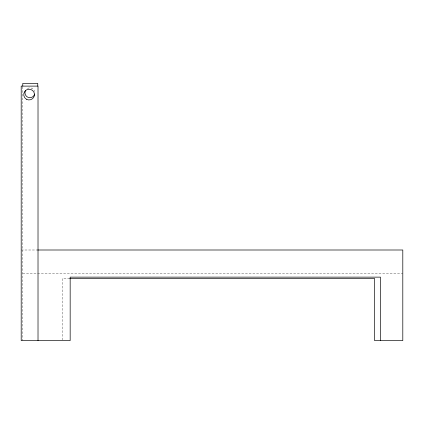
<?xml version="1.0" encoding="UTF-8"?>
<svg xmlns="http://www.w3.org/2000/svg" width="424" height="424" viewBox="0 0 424 424"><rect width="100%" height="100%" fill="white"/><g stroke="black" fill="none" stroke-linecap="round" stroke-linejoin="round"><path stroke-width="0.32" stroke-dasharray="2.12 1.59" d="M21.2 250.001L38.017 250.001M22.769 273.321L402.8 273.321M69.727 278.478L62.455 278.478L62.455 339.921M22.769 86.724L22.769 340.583M27.433 88.499A4.934 4.934 0 0 1 34.662 91.494"/><path stroke-width="0.64" d="M37.763 250.001L402.8 250.001L402.8 340.583L374.551 340.583L374.551 278.478L69.727 278.478M380.466 340.583L380.466 277.132L70.167 277.132L70.167 340.583L21.2 340.583L21.2 86.109L38.017 86.109L38.017 340.583M37.763 86.061L37.763 83.417L22.769 83.417L22.769 86.061M34.662 94.049A4.934 4.934 0 0 1 28.011 97.329A4.934 4.934 0 0 1 25.626 90.307M26.415 99.237A5.38 5.38 0 0 0 34.487 94.579A5.38 5.38 0 0 0 26.415 89.92A5.38 5.38 0 0 0 26.415 99.237"/></g></svg>
